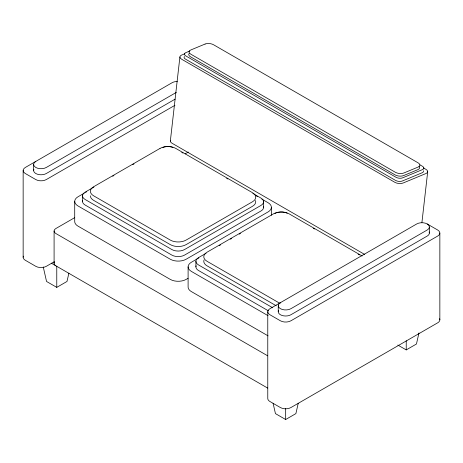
<?xml version="1.0" encoding="UTF-8"?>
<svg xmlns="http://www.w3.org/2000/svg" width="463" height="463" viewBox="0 0 463 463"><rect width="100%" height="100%" fill="white"/><g stroke="black" fill="none" stroke-linecap="round" stroke-linejoin="round"><path stroke-width="0.69" d="M170.343 141.041L179.899 57.007M421.915 222.581L427.714 171.582M68.883 273.164L66.996 281.463L56.77 287.367L46.549 281.463L43.25 266.937M298.247 403.238L295.886 413.615L285.665 419.513L275.444 413.615L273.083 403.238M418.963 332.938L416.451 344.009L406.23 349.906L397.81 345.051M176.328 92.392L46.283 167.473A7.408 4.277 0 0 1 35.807 167.473A7.408 4.277 0 0 1 35.807 161.425M175.078 99.163L46.283 173.527A7.408 4.277 0 0 1 37.341 174.204A7.408 4.277 0 0 1 33.892 169.394M174.95 105.292L46.288 179.575A7.414 4.283 0 0 1 35.807 179.575L25.32 173.521A7.414 4.283 0 0 1 25.32 167.467L172.097 82.727A7.414 4.283 0 0 1 177.335 81.476M93.914 187.081L85.146 192.145A8.994 5.191 0 0 0 85.146 199.489L171.848 249.545A8.994 5.191 0 0 0 184.569 249.545L260.958 205.439A8.994 5.191 0 0 0 260.958 198.095L252.85 193.412M112.7 176.241L113.95 175.518M132.736 164.672L133.986 163.948M84.254 193.164L78.004 196.775A11.245 6.494 0 0 0 78.004 205.954L170.257 259.216A11.245 6.494 0 0 0 186.161 259.216L268.106 211.909A11.245 6.494 0 0 0 268.106 202.725L261.873 199.131M85.51 192.44L86.76 191.717M74.636 217.685L55.901 228.502A6.175 3.565 0 0 0 55.901 233.543L267.689 355.821M185.188 153.855L188.314 152.055M54.408 261.641L46.288 266.329A7.414 4.283 0 0 1 35.807 266.329L25.32 260.275A7.414 4.283 0 0 1 23.405 256.143M206.058 253.278L198.546 257.613A8.994 5.191 0 0 0 198.546 264.958L272.771 307.814M219.207 245.685L220.463 244.962M230.481 239.18L231.731 238.457M239.244 234.116L240.5 233.393M198.905 257.908L191.398 262.243A11.245 6.494 0 0 0 191.398 271.422L268.071 315.691M188.036 278.309L186.161 279.392A11.245 6.494 0 0 1 170.257 279.392L78.004 226.129A11.245 6.494 0 0 1 74.711 221.54L74.711 201.364M189.801 50.994L185.837 52.637A4.746 2.332 6.5 0 0 185.866 55.954L395.992 177.271A4.746 2.332 6.5 0 0 402.671 177.827L422.499 169.597A4.746 2.332 6.5 0 0 422.464 166.281L419.964 164.84M184.87 53.725L181.606 55.08A5.932 2.917 6.5 0 0 181.646 59.223L394.817 182.295A5.932 2.917 6.5 0 0 403.163 182.989L426.001 173.509A5.932 2.917 6.5 0 0 425.96 169.365L423.46 167.924M427.193 223.959L437.68 230.013A7.414 4.283 0 0 1 437.68 236.066L290.909 320.801A7.414 4.283 0 0 1 280.422 320.801L269.941 314.753A7.414 4.283 0 0 1 269.941 308.699L416.717 223.959A7.408 4.277 0 0 1 427.199 223.965A7.408 4.277 0 0 1 427.199 230.013L290.903 308.699A7.408 4.277 0 0 1 280.428 308.699A7.408 4.277 0 0 1 280.428 302.652M364.63 254.418L172.091 143.258A5.932 2.917 6.5 0 1 170.453 140.48M362.124 255.998L289.161 213.871A11.118 6.418 0 0 0 273.436 213.871L207.036 252.208A11.118 6.418 0 0 0 207.036 261.288L279.999 303.41M181.745 152.362L182.989 153.079M226.656 178.29L227.9 179.007M313.231 228.276L314.481 228.994M358.142 254.204L359.386 254.922M256.259 195.89L257.509 196.607M276.261 305.788L207.036 265.826A11.118 6.418 0 0 1 203.998 260.032M268.407 310.841L198.546 270.508A8.994 5.191 0 0 1 196.086 265.82M268.071 335.866L191.398 291.603A11.245 6.494 0 0 1 188.105 287.008L188.105 266.833M51.329 263.187L267.689 388.104M439.85 233.039L439.85 319.794M429.369 226.986L429.369 233.039M406.23 340.797L406.23 349.906M285.665 408.297L285.665 419.513M278.251 305.673L278.251 311.726M271.399 207.314L271.399 215.243M267.77 311.726L267.77 398.481A7.414 4.283 0 0 0 269.941 401.508L280.422 407.562A7.414 4.283 0 0 0 290.909 407.562L437.68 322.821A7.414 4.283 0 0 0 439.595 318.689M263.592 201.77L263.592 207.314M195.913 261.288L195.913 266.833M82.512 195.814L82.512 201.364M56.77 266.329L56.77 287.367M54.09 231.025L54.09 263.302M33.631 164.44L33.631 170.494M23.15 170.494L23.15 257.254M278.512 310.621A7.408 4.277 0 0 0 281.961 315.436A7.408 4.277 0 0 0 290.903 314.753L427.199 236.066A7.408 4.277 0 0 0 429.114 231.934M423.408 170.766A4.746 2.332 6.5 0 1 422.14 172.774L402.312 181.004A4.746 2.332 6.5 0 1 395.634 180.448L185.507 59.131A4.746 2.332 6.5 0 1 184.459 56.492M419.125 166.524A6.007 2.952 6.5 0 1 417.863 169.649L403.533 175.599A6.007 2.952 6.5 0 1 395.084 174.892L190.513 56.781A6.007 2.952 6.5 0 1 189.188 53.442M274.935 213.512A8.994 5.191 0 0 1 276.301 212.864M276.799 212.685A8.994 5.191 0 0 1 285.793 212.685M286.296 212.864A8.994 5.191 0 0 1 287.228 213.281M263.418 206.301A8.994 5.191 0 0 1 260.958 210.989L184.569 255.09A8.994 5.191 0 0 1 171.848 255.09L85.146 205.04A8.994 5.191 0 0 1 82.686 200.352M162.901 147.396A8.994 5.191 0 0 1 172.896 147.396M255.512 200.514A11.118 6.418 0 0 1 252.468 206.307L186.068 244.643A11.118 6.418 0 0 1 170.343 244.643L93.642 200.357A11.118 6.418 0 0 1 90.383 195.814M55.901 265.826A6.175 3.565 0 0 1 54.298 262.382M160.036 148.403L93.642 186.739A11.118 6.418 0 0 0 93.642 195.814L170.343 240.1A11.118 6.418 0 0 0 186.068 240.1L252.468 201.77A11.118 6.418 0 0 0 252.468 192.689L175.761 148.403A11.118 6.418 0 0 0 160.036 148.403M205.092 44.043L190.768 49.987A6.007 2.952 6.5 0 0 190.808 54.183L395.379 172.294A6.007 2.952 6.5 0 0 403.829 173L418.158 167.05A6.007 2.952 6.5 0 0 418.118 162.854L213.547 44.749A6.007 2.952 6.5 0 0 205.092 44.043"/></g></svg>
